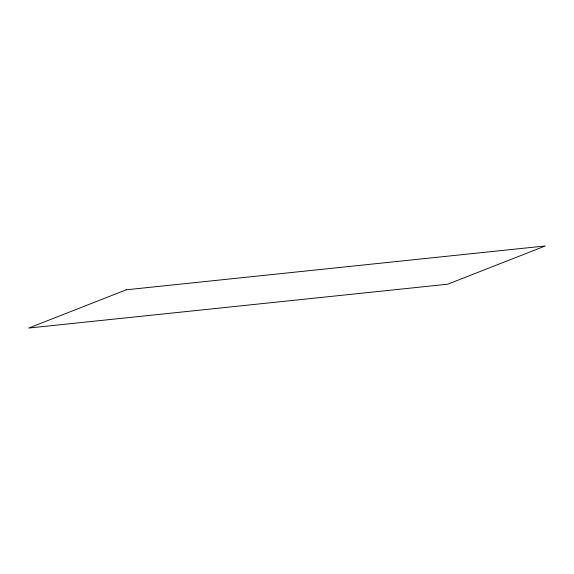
<?xml version="1.0" encoding="UTF-8"?>
<svg xmlns="http://www.w3.org/2000/svg" width="574" height="574" viewBox="0 0 574 574"><rect width="100%" height="100%" fill="white"/><g stroke="black" fill="none" stroke-linecap="round" stroke-linejoin="round"><path stroke-width="0.86" d="M126.309 289.791L28.7 328.041L447.691 284.209L545.3 245.959L126.309 289.791"/></g></svg>
